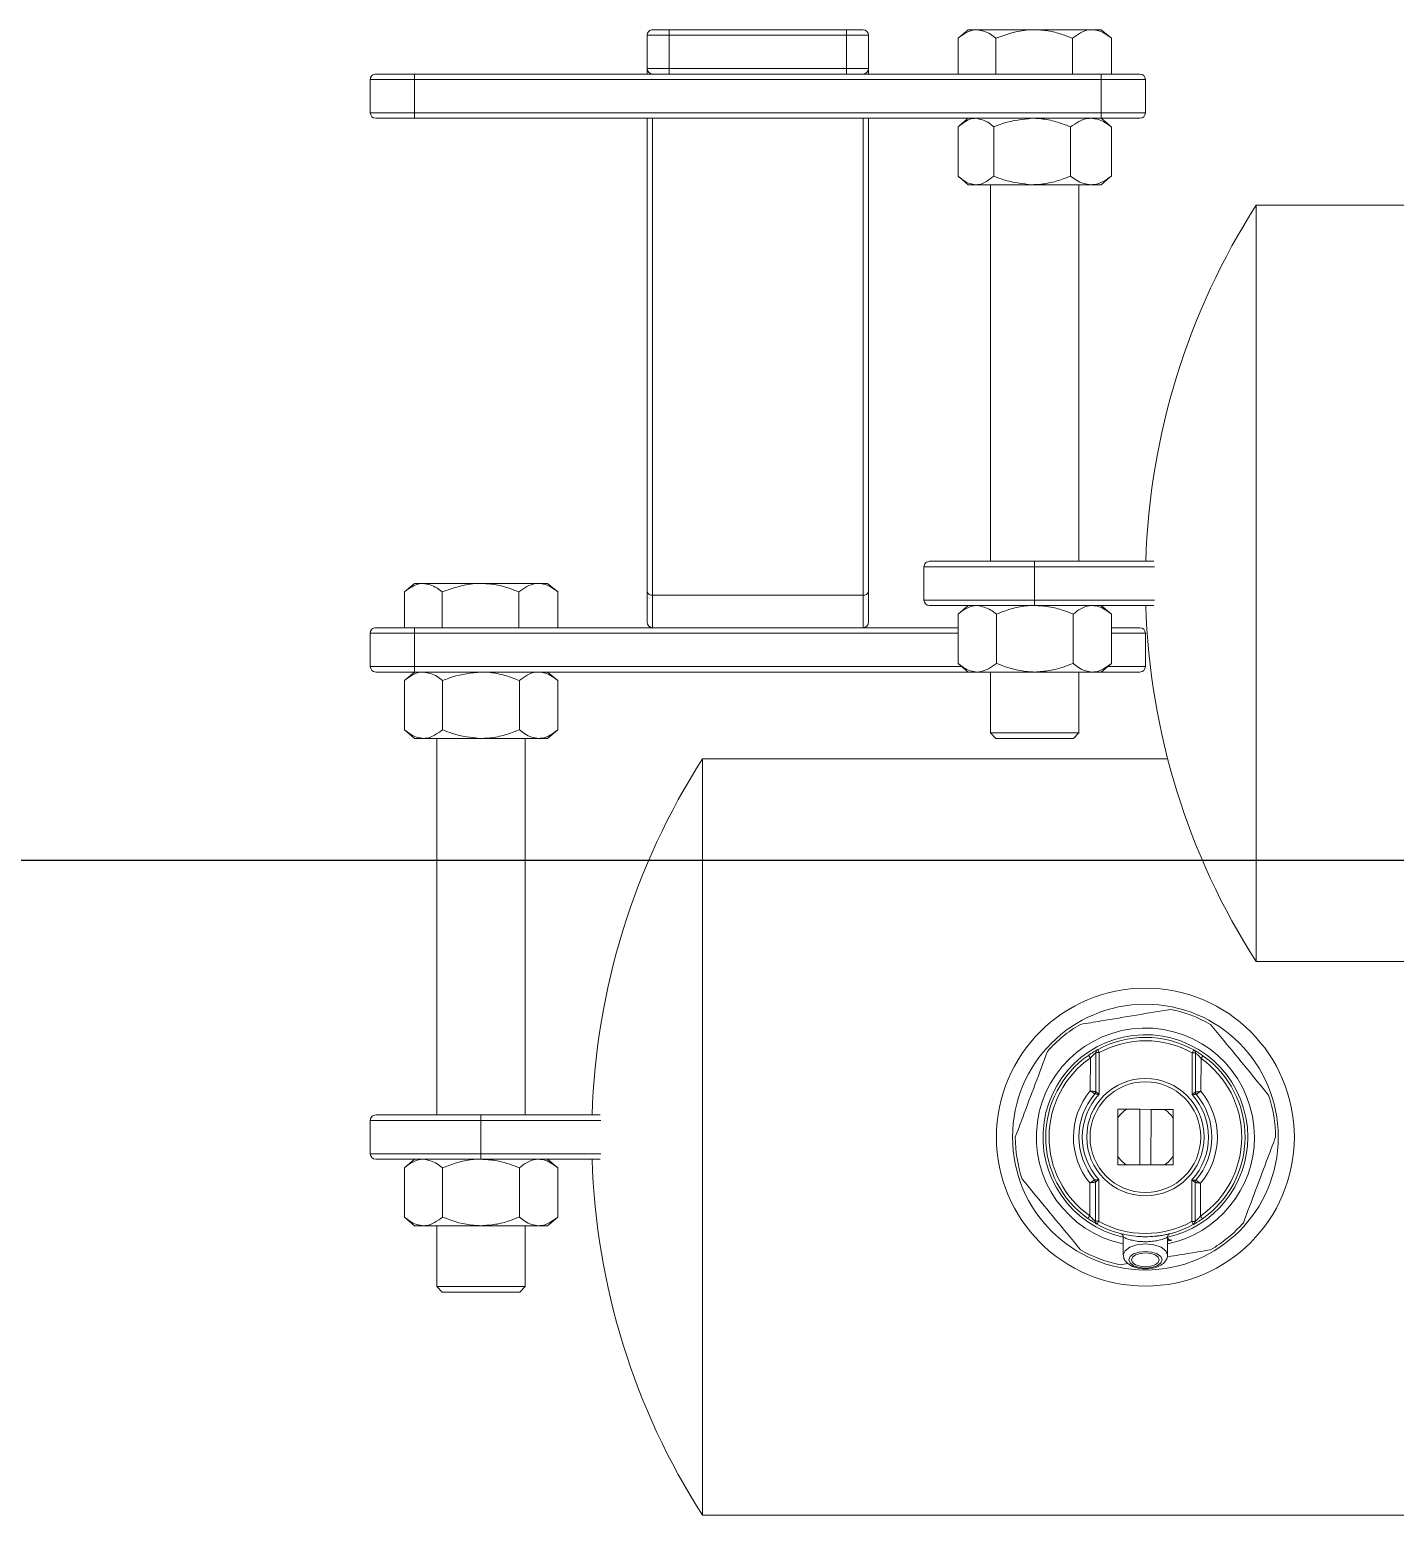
# Model space of a CAD drawing. Header units: millimetres. Extents: x 8699 to 53513, y 60576 to 70289.
# Drawn here: x 8965 to 9088.3, y 65842.7 to 65976.8 of the extents above; entities that cross this region are included whole.
import ezdxf

# ---------------------------------------------------------------- set-up
doc = ezdxf.new("R2010")
doc.units = ezdxf.units.MM
doc.layers.add('_UT', color=4, linetype='Continuous')

# ---------------------------------------------------------------- blocks, each defined once
blk = doc.blocks.new('R+S 3')
at = {"layer": '_UT', "linetype": 'Continuous', "lineweight": 15}
for p, q in [((65731.29, -164520.86), (66101.29, -164520.86)), ((66101.29, -164520.86), (66101.29, -164520.86)), ((66101.29, -164520.86), (66101.29, -164589.16)), ((66101.29, -164555.01), (66101.29, -164520.86)), ((66101.29, -164555.01), (66101.29, -164520.86)), ((66117.29, -164541.51), (66117.79, -164541.01)), ((66117.29, -164547.01), (66117.29, -164541.51)), ((66117.29, -164541.51), (66125.29, -164541.51)), ((66124.79, -164541.01), (66117.79, -164541.01)), ((66124.79, -164541.01), (66125.29, -164541.51)), ((66125.29, -164541.51), (66125.29, -164547.01)), ((66063.56, -164543.49), (66062.89, -164543.6)), ((66059.29, -164546), (66059.29, -164544.37)), ((66063.29, -164544.37), (66063.29, -164546)), ((66114.36, -164547.79), (66115.29, -164547.01)), ((66115.29, -164547.01), (66116.09, -164547.01)), ((66116.09, -164547.01), (66121.29, -164547.01)), ((66121.29, -164547.01), (66126.48, -164547.01)), ((66126.48, -164547.01), (66127.29, -164547.01)), ((66127.29, -164547.01), (66128.21, -164547.79)), ((66056.31, -164547.88), (66056.14, -164547.63)), ((66056.31, -164547.88), (66056.3, -164550.84)), ((66056.81, -164547.38), (66056.8, -164550.92)), ((66056.81, -164547.38), (66057.11, -164547.38)), ((66057.11, -164547.38), (66056.97, -164547.12)), ((66057.1, -164551.15), (66057.11, -164547.38)), ((66065.51, -164547.41), (66065.5, -164551.17)), ((66065.66, -164547.15), (66065.51, -164547.41)), ((66065.51, -164547.41), (66065.81, -164547.41)), ((66065.8, -164550.95), (66065.81, -164547.41)), ((66066.3, -164550.88), (66066.31, -164547.91)), ((66066.31, -164547.91), (66066.48, -164547.67)), ((66114.36, -164547.79), (66114.36, -164552.23)), ((66117.82, -164547.79), (66117.82, -164552.23)), ((66124.75, -164547.79), (66124.75, -164552.23)), ((66128.21, -164547.79), (66128.21, -164552.23)), ((66115.29, -164553.01), (66114.36, -164552.23)), ((66128.21, -164552.23), (66127.29, -164553.01)), ((66058.78, -164556.73), (66058.79, -164553.28)), ((66058.79, -164552.51), (66059.57, -164552.51)), ((66058.79, -164553.28), (66058.79, -164552.51)), ((66059.57, -164552.51), (66060.79, -164552.51)), ((66060.78, -164557.51), (66060.79, -164552.51)), ((66060.79, -164552.51), (66061.79, -164552.52)), ((66061.79, -164552.52), (66061.78, -164557.52)), ((66061.79, -164552.52), (66063.02, -164552.52)), ((66063.02, -164552.52), (66063.79, -164552.52)), ((66063.79, -164553.3), (66063.78, -164556.74)), ((66063.79, -164552.52), (66063.79, -164553.3)), ((66110.47, -164553.51), (66121.29, -164553.51)), ((66121.29, -164553.01), (66110.54, -164553.01)), ((66130.79, -164553.01), (66121.29, -164553.01)), ((66121.29, -164553.51), (66121.29, -164553.01)), ((66121.29, -164553.51), (66121.29, -164556.51)), ((66121.29, -164553.51), (66131.29, -164553.51)), ((66131.29, -164553.51), (66131.29, -164556.51)), ((66101.29, -164589.16), (66101.29, -164555.01)), ((66101.29, -164589.16), (66101.29, -164555.01)), ((66058.78, -164557.51), (66058.78, -164556.73)), ((66059.56, -164557.51), (66058.78, -164557.51)), ((66060.78, -164557.51), (66059.56, -164557.51)), ((66061.78, -164557.52), (66060.78, -164557.51)), ((66063, -164557.52), (66061.78, -164557.52)), ((66063.78, -164557.52), (66063, -164557.52)), ((66063.78, -164556.74), (66063.78, -164557.52)), ((66121.29, -164556.51), (66110.47, -164556.51)), ((66110.54, -164557.01), (66121.29, -164557.01)), ((66117.29, -164591.01), (66117.29, -164557.01)), ((66121.29, -164557.01), (66121.29, -164556.51)), ((66131.29, -164556.51), (66121.29, -164556.51)), ((66121.29, -164557.01), (66130.79, -164557.01)), ((66125.29, -164557.01), (66125.29, -164591.01)), ((66056.77, -164559.08), (66056.76, -164562.62)), ((66057.06, -164562.62), (66057.07, -164558.85)), ((66065.47, -164558.88), (66065.46, -164562.65)), ((66065.76, -164562.65), (66065.77, -164559.11)), ((66056.27, -164559.15), (66056.26, -164562.12)), ((66066.26, -164562.15), (66066.27, -164559.18)), ((66056.26, -164562.12), (66056.09, -164562.36)), ((66057.06, -164562.62), (66056.76, -164562.62)), ((66056.91, -164562.88), (66057.06, -164562.62)), ((66065.76, -164562.65), (66065.46, -164562.65)), ((66065.46, -164562.65), (66065.6, -164562.91)), ((66066.26, -164562.15), (66066.43, -164562.4)), ((65681.29, -164570.86), (66051.29, -164570.86)), ((66051.29, -164570.86), (66051.29, -164570.86)), ((66051.29, -164570.86), (66051.29, -164639.16)), ((66051.29, -164605.01), (66051.29, -164570.86)), ((66051.29, -164605.01), (66051.29, -164570.86)), ((66101.29, -164589.16), (66059.27, -164589.16)), ((66101.29, -164589.16), (66101.29, -164589.16)), ((66067.29, -164591.51), (66067.79, -164591.01)), ((66074.79, -164591.01), (66067.79, -164591.01)), ((66074.79, -164591.01), (66075.29, -164591.51)), ((66114.36, -164591.79), (66115.29, -164591.01)), ((66115.29, -164591.01), (66116.09, -164591.01)), ((66116.09, -164591.01), (66121.29, -164591.01)), ((66121.29, -164591.01), (66126.48, -164591.01)), ((66126.48, -164591.01), (66127.29, -164591.01)), ((66127.29, -164591.01), (66128.21, -164591.79)), ((66067.29, -164597.01), (66067.29, -164591.51)), ((66067.29, -164591.51), (66075.29, -164591.51)), ((66075.29, -164591.51), (66075.29, -164597.01)), ((66114.36, -164591.79), (66114.36, -164596.23)), ((66117.82, -164591.79), (66117.82, -164596.23)), ((66124.75, -164591.79), (66124.75, -164596.23)), ((66128.21, -164591.79), (66128.21, -164596.23)), ((66115.29, -164597.01), (66114.36, -164596.23)), ((66128.21, -164596.23), (66127.29, -164597.01)), ((66061.29, -164600.51), (66061.29, -164597.51)), ((66061.29, -164597.51), (66064.69, -164597.51)), ((66065.29, -164597.01), (66061.79, -164597.01)), ((66064.36, -164597.79), (66065.29, -164597.01)), ((66064.36, -164597.79), (66064.36, -164602.23)), ((66065.29, -164597.01), (66066.09, -164597.01)), ((66066.09, -164597.01), (66071.29, -164597.01)), ((66067.82, -164597.79), (66067.82, -164602.23)), ((66071.29, -164597.01), (66076.48, -164597.01)), ((66074.75, -164597.79), (66074.75, -164602.23)), ((66076.48, -164597.01), (66077.29, -164597.01)), ((66077.29, -164597.01), (66078.21, -164597.79)), ((66127.29, -164597.01), (66077.29, -164597.01)), ((66077.88, -164597.51), (66127.29, -164597.51)), ((66078.21, -164597.79), (66078.21, -164602.23)), ((66127.29, -164597.51), (66127.29, -164597.01)), ((66130.79, -164597.01), (66127.29, -164597.01)), ((66127.29, -164600.51), (66127.29, -164597.51)), ((66127.29, -164597.51), (66131.29, -164597.51)), ((66131.29, -164600.51), (66131.29, -164597.51)), ((66064.36, -164600.51), (66061.29, -164600.51)), ((66127.29, -164600.51), (66078.21, -164600.51)), ((66127.29, -164600.51), (66127.29, -164601.01)), ((66131.29, -164600.51), (66127.29, -164600.51)), ((66061.79, -164601.01), (66064.36, -164601.01)), ((66078.21, -164601.01), (66086.79, -164601.01)), ((66086.29, -164601.51), (66086.29, -164604.3)), ((66086.79, -164603.94), (66086.79, -164601.01)), ((66105.79, -164601.01), (66086.79, -164601.01)), ((66105.79, -164601.01), (66127.29, -164601.01)), ((66105.79, -164601.01), (66105.79, -164603.94)), ((66106.29, -164604.3), (66106.29, -164601.51)), ((66114.36, -164604.24), (66114.36, -164601.01)), ((66117.86, -164604.24), (66117.86, -164601.01)), ((66124.79, -164604.24), (66124.79, -164601.01)), ((66127.29, -164601.01), (66130.79, -164601.01)), ((66128.21, -164604.24), (66128.21, -164601.01)), ((66071.29, -164603.01), (66060.54, -164603.01)), ((66065.29, -164603.01), (66064.36, -164602.23)), ((66071.29, -164603.51), (66071.29, -164603.01)), ((66080.79, -164603.01), (66071.29, -164603.01)), ((66078.21, -164602.23), (66077.29, -164603.01)), ((66060.47, -164603.51), (66071.29, -164603.51)), ((66071.29, -164603.51), (66071.29, -164606.51)), ((66071.29, -164603.51), (66081.29, -164603.51)), ((66081.29, -164603.51), (66081.29, -164606.51)), ((66086.29, -164604.3), (66086.29, -164647.01)), ((66105.79, -164603.94), (66086.79, -164603.94)), ((66086.79, -164647.01), (66086.79, -164603.94)), ((66105.79, -164603.94), (66105.79, -164647.01)), ((66106.29, -164647.01), (66106.29, -164604.3)), ((66115.29, -164605.01), (66114.36, -164604.24)), ((66114.36, -164604.24), (66114.36, -164604.24)), ((66117.86, -164604.24), (66117.86, -164604.24)), ((66117.86, -164604.24), (66117.86, -164604.24)), ((66124.79, -164604.24), (66124.79, -164604.24)), ((66124.79, -164604.24), (66124.79, -164604.24)), ((66128.21, -164604.24), (66127.29, -164605.01)), ((66128.21, -164604.24), (66128.21, -164604.24)), ((66051.29, -164639.16), (66051.29, -164605.01)), ((66051.29, -164639.16), (66051.29, -164605.01)), ((66116.11, -164605.01), (66115.29, -164605.01)), ((66121.33, -164605.01), (66116.11, -164605.01)), ((66126.5, -164605.01), (66121.33, -164605.01)), ((66127.29, -164605.01), (66126.5, -164605.01)), ((66071.29, -164606.51), (66060.47, -164606.51)), ((66060.54, -164607.01), (66071.29, -164607.01)), ((66067.29, -164641.01), (66067.29, -164607.01)), ((66071.29, -164607.01), (66071.29, -164606.51)), ((66081.29, -164606.51), (66071.29, -164606.51)), ((66071.29, -164607.01), (66080.79, -164607.01)), ((66075.29, -164607.01), (66075.29, -164641.01)), ((66051.29, -164639.16), (65681.29, -164639.16)), ((66051.29, -164639.16), (66051.29, -164639.16)), ((66064.5, -164641.68), (66064.36, -164641.79)), ((66064.36, -164641.79), (66064.36, -164646.23)), ((66064.5, -164641.68), (66065.29, -164641.01)), ((66065.29, -164641.01), (66066.21, -164641.01)), ((66066.21, -164641.01), (66071.51, -164641.01)), ((66068.05, -164641.79), (66068.05, -164646.23)), ((66071.51, -164641.01), (66076.59, -164641.01)), ((66074.98, -164641.79), (66074.98, -164646.23)), ((66076.59, -164641.01), (66077.29, -164641.01)), ((66077.29, -164641.01), (66078.07, -164641.68)), ((66078.21, -164641.79), (66078.21, -164646.23)), ((66064.36, -164646.23), (66064.5, -164646.34)), ((66061.29, -164647.51), (66065.29, -164647.51)), ((66061.29, -164650.51), (66061.29, -164647.51)), ((66065.29, -164647.01), (66061.79, -164647.01)), ((66065.29, -164647.01), (66064.49, -164646.35)), ((66065.29, -164647.01), (66065.29, -164647.51)), ((66127.29, -164647.01), (66065.29, -164647.01)), ((66065.29, -164650.51), (66065.29, -164647.51)), ((66065.29, -164647.51), (66127.29, -164647.51)), ((66078.08, -164646.35), (66077.29, -164647.01)), ((66127.29, -164647.01), (66127.29, -164647.51)), ((66130.79, -164647.01), (66127.29, -164647.01)), ((66127.29, -164650.51), (66127.29, -164647.51)), ((66127.29, -164647.51), (66131.29, -164647.51)), ((66131.29, -164650.51), (66131.29, -164647.51)), ((66065.29, -164650.51), (66061.29, -164650.51)), ((66061.79, -164651.01), (66065.29, -164651.01)), ((66064.36, -164654.24), (66064.36, -164651.01)), ((66065.29, -164650.51), (66065.29, -164651.01)), ((66127.29, -164650.51), (66065.29, -164650.51)), ((66065.29, -164651.01), (66127.29, -164651.01)), ((66067.86, -164654.24), (66067.86, -164651.01)), ((66074.79, -164654.24), (66074.79, -164651.01)), ((66078.21, -164654.24), (66078.21, -164651.01)), ((66086.29, -164651.01), (66086.29, -164651.51)), ((66086.29, -164651.51), (66088.29, -164651.51)), ((66086.29, -164651.51), (66086.29, -164654.51)), ((66104.29, -164651.01), (66088.29, -164651.01)), ((66088.29, -164651.01), (66088.29, -164651.51)), ((66088.29, -164651.51), (66104.29, -164651.51)), ((66088.29, -164654.51), (66088.29, -164651.51)), ((66104.29, -164651.01), (66104.29, -164651.51)), ((66104.29, -164651.51), (66106.29, -164651.51)), ((66104.29, -164651.51), (66104.29, -164654.51)), ((66106.29, -164651.51), (66106.29, -164651.01)), ((66106.29, -164654.51), (66106.29, -164651.51)), ((66127.29, -164651.01), (66127.29, -164650.51)), ((66131.29, -164650.51), (66127.29, -164650.51)), ((66127.29, -164651.01), (66130.79, -164651.01)), ((66065.29, -164655.01), (66064.36, -164654.24)), ((66064.36, -164654.24), (66064.36, -164654.24)), ((66067.86, -164654.24), (66067.86, -164654.24)), ((66067.86, -164654.24), (66067.86, -164654.24)), ((66074.79, -164654.24), (66074.79, -164654.24)), ((66074.79, -164654.24), (66074.79, -164654.24)), ((66078.21, -164654.24), (66077.29, -164655.01)), ((66078.21, -164654.24), (66078.21, -164654.24)), ((66066.11, -164655.01), (66065.29, -164655.01)), ((66071.33, -164655.01), (66066.11, -164655.01)), ((66076.5, -164655.01), (66071.33, -164655.01)), ((66077.29, -164655.01), (66076.5, -164655.01)), ((66088.29, -164654.51), (66086.29, -164654.51)), ((66086.79, -164655.01), (66088.29, -164655.01)), ((66088.29, -164655.01), (66088.29, -164654.51)), ((66104.29, -164654.51), (66088.29, -164654.51)), ((66088.29, -164655.01), (66104.29, -164655.01)), ((66106.29, -164654.51), (66104.29, -164654.51)), ((66104.29, -164655.01), (66104.29, -164654.51)), ((66104.29, -164655.01), (66105.79, -164655.01))]:
    blk.add_line(p, q, dxfattribs=at)
for points in [[(66061.29, -164544.69), (66060.71, -164544.63), (66060.22, -164544.47), (66059.9, -164544.22), (66059.79, -164543.94), (66059.9, -164543.65), (66060.22, -164543.4), (66060.71, -164543.24), (66061.29, -164543.19), (66061.86, -164543.24), (66062.35, -164543.4), (66062.67, -164543.65), (66062.79, -164543.94), (66062.67, -164544.22), (66062.35, -164544.47), (66061.86, -164544.63), (66061.29, -164544.69)], [(66061.29, -164544.56), (66061.76, -164544.51), (66062.17, -164544.38), (66062.44, -164544.17), (66062.54, -164543.94), (66062.44, -164543.7), (66062.17, -164543.49), (66061.76, -164543.36), (66061.29, -164543.31), (66060.81, -164543.36), (66060.4, -164543.49), (66060.13, -164543.7), (66060.04, -164543.94), (66060.13, -164544.17), (66060.4, -164544.38), (66060.81, -164544.51), (66061.29, -164544.56)], [(66059.29, -164544.37), (66059.44, -164544.75), (66059.87, -164545.08), (66060.52, -164545.29), (66061.29, -164545.37)], [(66061.29, -164545.37), (66062.05, -164545.29), (66062.7, -164545.08), (66063.13, -164544.75), (66063.29, -164544.37)]]:
    blk.add_lwpolyline(points, dxfattribs=at)
for radius in [13.45, 12, 5.3, 5]:
    blk.add_circle((66061.29, -164555.01), radius, dxfattribs=at)
for centre, radius, start, end in [((66047.98, -164555.01), 63.31, 1.8103, 32.6428), ((66061.29, -164555.01), 11.75, 60, 78.8361), ((66061.29, -164555.01), 9.85, 180, 78.2905), ((66061.29, -164555.01), 9.85, 101.7095, 180), ((66061.29, -164555.01), 11.75, 120, 138.8361), ((66061.29, -164555.01), 9.25, 102.4869, 180), ((66061.29, -164555.01), 9.25, 180, 77.5131), ((66061.29, -164555.01), 9, 60.9394, 118.6708), ((66061.29, -164555.01), 8.7, 60.9394, 118.6708), ((66061.29, -164555.01), 9, 124.8846, 234.7256), ((66061.29, -164555.01), 8.7, 124.8846, 234.7256), ((66057.11, -164547.38), 0.3, 118.6708, 179.8051), ((66065.51, -164547.41), 0.3, 359.8051, 60.9394), ((66061.29, -164555.01), 8.7, 304.8846, 54.7256), ((66061.29, -164555.01), 9, 304.8846, 54.7256), ((66061.29, -164555.01), 6.5, 140.09, 219.5202), ((66056.5, -164550.92), 0.3, 319.4375, 359.8051), ((66066.1, -164550.95), 0.3, 179.8051, 220.1727), ((66061.29, -164555.01), 6.5, 320.09, 39.5202), ((66061.29, -164555.01), 6, 139.4375, 220.1727), ((66061.29, -164555.01), 5.7, 137.2682, 222.342), ((66061.29, -164555.01), 5.7, 317.2682, 42.342), ((66061.29, -164555.01), 6, 319.4375, 40.1727), ((66061.29, -164555.01), 11.75, 0, 18.8361), ((66061.29, -164555.01), 3.04, 124.3605, 145.2497), ((66061.29, -164555.01), 3.04, 34.3605, 55.2497), ((66130.79, -164553.51), 0.5, 0, 90), ((66061.29, -164555.01), 11.75, 180, 198.8361), ((66061.29, -164555.01), 3.04, 214.3605, 235.2497), ((66061.29, -164555.01), 3.04, 304.3605, 325.2497), ((66047.98, -164555.01), 63.31, 327.3572, 358.1897), ((66130.79, -164556.51), 0.5, 270, 0), ((66056.47, -164559.08), 0.3, 359.8051, 40.1727), ((66066.07, -164559.11), 0.3, 139.4375, 179.8051), ((66057.06, -164562.62), 0.3, 179.8051, 240.9394), ((66061.29, -164555.01), 9, 240.9394, 298.6708), ((66061.29, -164555.01), 8.7, 240.9394, 298.6708), ((66065.46, -164562.65), 0.3, 298.6708, 359.8051), ((66061.29, -164555.01), 11.75, 300, 318.8361), ((66061.29, -164555.01), 11.75, 240, 258.8361), ((65997.98, -164605.01), 63.31, 1.8103, 32.6428), ((66061.79, -164597.51), 0.5, 90, 180), ((66130.79, -164597.51), 0.5, 0, 90), ((66061.79, -164600.51), 0.5, 180, 270), ((66130.79, -164600.51), 0.5, 270, 0), ((66086.79, -164601.51), 0.5, 90, 180), ((66105.79, -164601.51), 0.5, 0, 90), ((66080.79, -164603.51), 0.5, 0, 90), ((66086.72, -164604.38), 0.446, 81.9505, 168.5782), ((66105.85, -164604.38), 0.446, 11.4218, 98.0495), ((65997.98, -164605.01), 63.31, 327.3572, 358.1897), ((66080.79, -164606.51), 0.5, 270, 0), ((66061.79, -164647.51), 0.5, 90, 180), ((66130.79, -164647.51), 0.5, 0, 90), ((66061.79, -164650.51), 0.5, 180, 270), ((66086.79, -164651.51), 0.5, 90, 180), ((66105.79, -164651.51), 0.5, 0, 90), ((66130.79, -164650.51), 0.5, 270, 0), ((66086.79, -164654.51), 0.5, 180, 270), ((66105.79, -164654.51), 0.5, 270, 0)]:
    blk.add_arc(centre, radius, start, end, dxfattribs=at)
for points, knots in [([(66059.2, -164544.21), (66058.56, -164544.32), (66057.28, -164544.53), (66056.03, -164544.73), (66055.41, -164544.84)], [0, 0, 0, 0, 0.5027454, 1, 1, 1, 1]), ([(66059.3, -164544.38), (66059.29, -164544.36), (66059.26, -164544.2), (66059.39, -164543.9), (66059.67, -164543.57), (66060.15, -164543.29), (66060.8, -164543.13), (66061.34, -164543.08), (66061.59, -164543.13), (66061.59, -164543.13)], [0, 0, 0, 0, 0.029105, 0.18721, 0.342203, 0.533986, 0.76583, 0.997265, 1, 1, 1, 1]), ([(66061.59, -164543.13), (66061.83, -164543.17), (66062.33, -164543.24), (66062.87, -164543.54), (66063.22, -164543.92), (66063.26, -164544.22), (66063.28, -164544.35)], [0, 0, 0, 0, 0.2806303, 0.5816166, 0.8079423, 1, 1, 1, 1]), ([(66059.28, -164546), (66059.28, -164545.98), (66059.28, -164545.92), (66059.24, -164545.83), (66059.18, -164545.77), (66059.11, -164545.73), (66059.05, -164545.71), (66059, -164545.7), (66058.96, -164545.7), (66058.94, -164545.71), (66058.93, -164545.71), (66058.92, -164545.71), (66058.92, -164545.71), (66058.92, -164545.71), (66058.91, -164545.71), (66058.92, -164545.71), (66058.96, -164545.7), (66059.05, -164545.67), (66059.26, -164545.63), (66059.29, -164545.63)], [0, 0, 0, 0, 0.0332168, 0.0919451, 0.1377413, 0.1758451, 0.2080032, 0.2343474, 0.2545392, 0.2679532, 0.2724041, 0.2753069, 0.2783497, 0.2831719, 0.2936022, 0.3271218, 0.4976626, 0.9411917, 1, 1, 1, 1]), ([(66063.28, -164546), (66063.28, -164546), (66063.34, -164546), (66063.16, -164545.91), (66062.83, -164545.78), (66062.36, -164545.66), (66061.85, -164545.58), (66061.34, -164545.56), (66061, -164545.57), (66060.63, -164545.6), (66060.14, -164545.67), (66059.63, -164545.82), (66059.32, -164545.95), (66059.31, -164545.98), (66059.31, -164546)], [0, 0, 0, 0, 0.004763, 0.136818, 0.248219, 0.341226, 0.43328, 0.488614, 0.55717, 0.571024, 0.653863, 0.788773, 0.917654, 1, 1, 1, 1]), ([(66072.41, -164551.22), (66071.75, -164550.42), (66070.41, -164548.79), (66068.64, -164546.63), (66067.56, -164545.33), (66067.16, -164544.84)], [0, 0, 0, 0, 0.379657, 0.768798, 1, 1, 1, 1]), ([(66062, -164546.05), (66061.89, -164546.04), (66061.6, -164546.01), (66061.04, -164546.01), (66060.43, -164546.05), (66059.87, -164546.12), (66059.39, -164546.21), (66059.13, -164546.27), (66059.07, -164546.29), (66059.06, -164546.29), (66059.07, -164546.29), (66059.07, -164546.29), (66059.08, -164546.29), (66059.1, -164546.28), (66059.15, -164546.26), (66059.21, -164546.21), (66059.26, -164546.13), (66059.29, -164546.06), (66059.28, -164546.01), (66059.28, -164546)], [0, 0, 0, 0, 0.074633, 0.191844, 0.313991, 0.44627, 0.608934, 0.794386, 0.894392, 0.918119, 0.922065, 0.923382, 0.924847, 0.928582, 0.938009, 0.955349, 0.971976, 0.99146, 1, 1, 1, 1]), ([(66063.29, -164546), (66063.29, -164546.02), (66063.29, -164546.06), (66063.31, -164546.13), (66063.35, -164546.19), (66063.39, -164546.23), (66063.43, -164546.26), (66063.46, -164546.28), (66063.49, -164546.29), (66063.5, -164546.29), (66063.5, -164546.29), (66063.5, -164546.29), (66063.5, -164546.29)], [0, 0, 0, 0, 0.116632, 0.336625, 0.520806, 0.675911, 0.80219, 0.897816, 0.960044, 0.979465, 0.992005, 1, 1, 1, 1]), ([(66114.36, -164547.79), (66114.59, -164547.61), (66115.06, -164547.25), (66115.65, -164547.03), (66116, -164547.02), (66116.09, -164547.01)], [0, 0, 0, 0, 0.4187114, 0.8472185, 1, 1, 1, 1]), ([(66116.09, -164547.01), (66116.3, -164547.04), (66116.72, -164547.08), (66117.3, -164547.38), (66117.66, -164547.66), (66117.82, -164547.79)], [0, 0, 0, 0, 0.348195, 0.70556, 1, 1, 1, 1]), ([(66117.82, -164547.79), (66118.11, -164547.68), (66118.81, -164547.4), (66119.97, -164547.09), (66120.84, -164547.04), (66121.29, -164547.01)], [0, 0, 0, 0, 0.264712, 0.627916, 1, 1, 1, 1]), ([(66121.29, -164547.01), (66121.39, -164547.02), (66122.4, -164547.03), (66123.58, -164547.32), (66124.59, -164547.73), (66124.75, -164547.79)], [0, 0, 0, 0, 0.0865812, 0.8507577, 1, 1, 1, 1]), ([(66124.75, -164547.79), (66125.23, -164547.45), (66125.8, -164547.04), (66126.39, -164547.02), (66126.48, -164547.01)], [0, 0, 0, 0, 0.846797, 1, 1, 1, 1]), ([(66126.48, -164547.01), (66126.69, -164547.04), (66127.11, -164547.08), (66127.69, -164547.38), (66128.05, -164547.66), (66128.21, -164547.79)], [0, 0, 0, 0, 0.348195, 0.7055601, 1, 1, 1, 1]), ([(66052.44, -164547.28), (66052.07, -164548.25), (66051.33, -164550.23), (66050.35, -164552.84), (66049.76, -164554.42), (66049.54, -164555.01)], [0, 0, 0, 0, 0.379659, 0.768802, 1, 1, 1, 1]), ([(66056.97, -164547.12), (66056.96, -164547.12), (66056.94, -164547.13), (66056.83, -164547.19), (66056.66, -164547.29), (66056.42, -164547.44), (66056.24, -164547.56), (66056.14, -164547.63)], [0, 0, 0, 0, 0.174149, 0.349276, 0.533623, 0.74124, 1, 1, 1, 1]), ([(66056.31, -164547.88), (66056.37, -164547.81), (66056.48, -164547.7), (66056.62, -164547.55), (66056.73, -164547.46), (66056.8, -164547.39), (66056.81, -164547.38), (66056.81, -164547.38)], [0, 0, 0, 0, 0.27772, 0.492341, 0.674598, 0.840224, 1, 1, 1, 1]), ([(66066.48, -164547.67), (66066.37, -164547.59), (66066.16, -164547.45), (66065.9, -164547.28), (66065.72, -164547.18), (66065.66, -164547.15), (66065.66, -164547.15), (66065.66, -164547.15)], [0, 0, 0, 0, 0.301359, 0.527774, 0.752705, 0.946353, 1, 1, 1, 1]), ([(66065.81, -164547.41), (66065.81, -164547.41), (66065.81, -164547.41), (66065.83, -164547.43), (66065.88, -164547.47), (66065.92, -164547.5), (66066, -164547.58), (66066.12, -164547.7), (66066.24, -164547.83), (66066.31, -164547.91)], [0, 0, 0, 0, 0.048975, 0.208648, 0.228304, 0.414027, 0.446447, 0.67774, 1, 1, 1, 1]), ([(66056.8, -164550.92), (66056.8, -164550.92), (66056.79, -164550.92), (66056.73, -164550.91), (66056.63, -164550.89), (66056.48, -164550.87), (66056.36, -164550.85), (66056.3, -164550.84), (66056.3, -164550.84)], [0, 0, 0, 0, 0.167555, 0.370989, 0.533148, 0.762653, 0.993632, 1, 1, 1, 1]), ([(66056.3, -164550.84), (66056.3, -164550.84), (66056.35, -164550.88), (66056.46, -164550.94), (66056.58, -164551.02), (66056.67, -164551.07), (66056.72, -164551.11), (66056.72, -164551.11), (66056.73, -164551.11)], [0, 0, 0, 0, 0.006369, 0.237356, 0.466826, 0.628968, 0.832413, 1, 1, 1, 1]), ([(66057.1, -164551.15), (66057.1, -164551.14), (66057.06, -164551.12), (66056.99, -164551.06), (66056.91, -164551), (66056.86, -164550.96), (66056.81, -164550.93), (66056.8, -164550.92), (66056.8, -164550.92), (66056.8, -164550.92)], [0, 0, 0, 0, 0.015146, 0.257707, 0.500432, 0.603746, 0.79704, 0.983142, 1, 1, 1, 1]), ([(66065.8, -164550.95), (66065.8, -164550.95), (66065.8, -164550.95), (66065.78, -164550.96), (66065.74, -164550.99), (66065.68, -164551.03), (66065.61, -164551.09), (66065.54, -164551.14), (66065.5, -164551.17), (66065.5, -164551.17)], [0, 0, 0, 0, 0.016858, 0.20296, 0.396254, 0.499568, 0.742293, 0.984854, 1, 1, 1, 1]), ([(66066.3, -164550.88), (66066.3, -164550.88), (66066.24, -164550.89), (66066.11, -164550.9), (66065.97, -164550.92), (66065.87, -164550.94), (66065.81, -164550.95), (66065.8, -164550.95), (66065.8, -164550.95)], [0, 0, 0, 0, 0.006368, 0.237347, 0.466852, 0.629011, 0.832445, 1, 1, 1, 1]), ([(66065.87, -164551.14), (66065.87, -164551.14), (66065.88, -164551.14), (66065.93, -164551.1), (66066.02, -164551.05), (66066.14, -164550.97), (66066.25, -164550.91), (66066.3, -164550.88), (66066.3, -164550.88)], [0, 0, 0, 0, 0.167587, 0.371032, 0.533174, 0.762644, 0.993631, 1, 1, 1, 1]), ([(66056.73, -164551.11), (66056.73, -164551.11), (66056.73, -164551.11), (66056.75, -164551.11), (66056.8, -164551.12), (66056.87, -164551.13), (66056.96, -164551.13), (66057.05, -164551.14), (66057.1, -164551.15), (66057.1, -164551.15)], [0, 0, 0, 0, 0.016934, 0.203712, 0.396943, 0.499968, 0.741982, 0.984783, 1, 1, 1, 1]), ([(66065.5, -164551.17), (66065.5, -164551.17), (66065.55, -164551.17), (66065.63, -164551.16), (66065.73, -164551.16), (66065.8, -164551.15), (66065.85, -164551.14), (66065.87, -164551.14), (66065.87, -164551.14), (66065.87, -164551.14)], [0, 0, 0, 0, 0.0152165, 0.2580178, 0.5000321, 0.6030569, 0.7962882, 0.9830659, 1, 1, 1, 1]), ([(66116.09, -164553.01), (66115.88, -164552.99), (66115.46, -164552.95), (66114.88, -164552.65), (66114.52, -164552.36), (66114.36, -164552.23)], [0, 0, 0, 0, 0.348195, 0.70556, 1, 1, 1, 1]), ([(66117.82, -164552.23), (66117.59, -164552.41), (66117.12, -164552.77), (66116.53, -164552.99), (66116.18, -164553.01), (66116.09, -164553.01)], [0, 0, 0, 0, 0.4187114, 0.8472185, 1, 1, 1, 1]), ([(66121.29, -164553.01), (66120.85, -164552.99), (66119.98, -164552.94), (66118.82, -164552.63), (66118.11, -164552.35), (66117.82, -164552.23)], [0, 0, 0, 0, 0.362527, 0.73529, 1, 1, 1, 1]), ([(66124.75, -164552.23), (66124.59, -164552.3), (66123.58, -164552.71), (66122.4, -164553), (66121.39, -164553.01), (66121.29, -164553.01)], [0, 0, 0, 0, 0.1492423, 0.9134188, 1, 1, 1, 1]), ([(66126.48, -164553.01), (66126.06, -164552.93), (66125.47, -164552.81), (66124.91, -164552.37), (66124.75, -164552.23)], [0, 0, 0, 0, 0.704921, 1, 1, 1, 1]), ([(66128.21, -164552.23), (66127.98, -164552.41), (66127.51, -164552.77), (66126.92, -164552.99), (66126.57, -164553.01), (66126.48, -164553.01)], [0, 0, 0, 0, 0.418711, 0.847219, 1, 1, 1, 1]), ([(66070.13, -164562.75), (66070.5, -164561.77), (66071.24, -164559.8), (66072.22, -164557.19), (66072.81, -164555.6), (66073.04, -164555.01)], [0, 0, 0, 0, 0.379659, 0.768802, 1, 1, 1, 1]), ([(66050.16, -164558.81), (66050.83, -164559.61), (66052.16, -164561.24), (66053.94, -164563.39), (66055.01, -164564.7), (66055.41, -164565.19)], [0, 0, 0, 0, 0.379657, 0.768798, 1, 1, 1, 1]), ([(66056.7, -164558.88), (66056.7, -164558.89), (66056.69, -164558.89), (66056.64, -164558.92), (66056.55, -164558.98), (66056.43, -164559.05), (66056.33, -164559.12), (66056.27, -164559.15), (66056.27, -164559.15)], [0, 0, 0, 0, 0.1675866, 0.3710324, 0.5331741, 0.7626437, 0.9936309, 1, 1, 1, 1]), ([(66056.27, -164559.15), (66056.27, -164559.15), (66056.33, -164559.14), (66056.46, -164559.12), (66056.6, -164559.1), (66056.7, -164559.09), (66056.76, -164559.08), (66056.77, -164559.08), (66056.77, -164559.08)], [0, 0, 0, 0, 0.006368, 0.237347, 0.466852, 0.629011, 0.832445, 1, 1, 1, 1]), ([(66057.07, -164558.85), (66057.07, -164558.85), (66057.02, -164558.86), (66056.94, -164558.86), (66056.84, -164558.87), (66056.77, -164558.88), (66056.72, -164558.88), (66056.7, -164558.88), (66056.7, -164558.88), (66056.7, -164558.88)], [0, 0, 0, 0, 0.015217, 0.258018, 0.500032, 0.603057, 0.796288, 0.983066, 1, 1, 1, 1]), ([(66056.77, -164559.08), (66056.77, -164559.08), (66056.77, -164559.08), (66056.79, -164559.07), (66056.83, -164559.04), (66056.89, -164558.99), (66056.96, -164558.94), (66057.03, -164558.88), (66057.07, -164558.85), (66057.07, -164558.85)], [0, 0, 0, 0, 0.016858, 0.20296, 0.396254, 0.499568, 0.742293, 0.984854, 1, 1, 1, 1]), ([(66065.84, -164558.92), (66065.84, -164558.92), (66065.84, -164558.92), (66065.83, -164558.91), (66065.78, -164558.91), (66065.7, -164558.9), (66065.61, -164558.89), (66065.52, -164558.89), (66065.48, -164558.88), (66065.47, -164558.88)], [0, 0, 0, 0, 0.016934, 0.203712, 0.396943, 0.499968, 0.741982, 0.984783, 1, 1, 1, 1]), ([(66065.47, -164558.88), (66065.47, -164558.88), (66065.51, -164558.91), (66065.58, -164558.97), (66065.66, -164559.02), (66065.72, -164559.07), (66065.76, -164559.1), (66065.77, -164559.11), (66065.77, -164559.11), (66065.77, -164559.11)], [0, 0, 0, 0, 0.015146, 0.257707, 0.500432, 0.603746, 0.79704, 0.983142, 1, 1, 1, 1]), ([(66065.77, -164559.11), (66065.78, -164559.11), (66065.78, -164559.11), (66065.84, -164559.12), (66065.95, -164559.14), (66066.09, -164559.16), (66066.21, -164559.17), (66066.27, -164559.18), (66066.27, -164559.18)], [0, 0, 0, 0, 0.1675545, 0.3709889, 0.5331481, 0.7626532, 0.9936324, 1, 1, 1, 1]), ([(66066.27, -164559.18), (66066.27, -164559.18), (66066.22, -164559.15), (66066.11, -164559.09), (66065.99, -164559.01), (66065.9, -164558.95), (66065.85, -164558.92), (66065.85, -164558.92), (66065.84, -164558.92)], [0, 0, 0, 0, 0.006369, 0.237356, 0.466826, 0.628968, 0.832413, 1, 1, 1, 1]), ([(66056.09, -164562.36), (66056.2, -164562.44), (66056.41, -164562.58), (66056.67, -164562.74), (66056.85, -164562.84), (66056.91, -164562.88), (66056.91, -164562.88), (66056.91, -164562.88)], [0, 0, 0, 0, 0.301359, 0.527774, 0.752705, 0.946353, 1, 1, 1, 1]), ([(66056.76, -164562.62), (66056.76, -164562.62), (66056.76, -164562.62), (66056.74, -164562.6), (66056.69, -164562.56), (66056.66, -164562.52), (66056.57, -164562.44), (66056.45, -164562.32), (66056.33, -164562.19), (66056.26, -164562.12)], [0, 0, 0, 0, 0.048975, 0.208648, 0.228304, 0.414027, 0.446447, 0.67774, 1, 1, 1, 1]), ([(66065.6, -164562.91), (66065.61, -164562.91), (66065.63, -164562.9), (66065.74, -164562.83), (66065.91, -164562.73), (66066.15, -164562.59), (66066.33, -164562.46), (66066.43, -164562.4)], [0, 0, 0, 0, 0.174149, 0.349276, 0.533623, 0.74124, 1, 1, 1, 1]), ([(66066.26, -164562.15), (66066.2, -164562.22), (66066.09, -164562.33), (66065.95, -164562.47), (66065.85, -164562.57), (66065.77, -164562.64), (66065.76, -164562.64), (66065.76, -164562.65)], [0, 0, 0, 0, 0.27772, 0.492341, 0.674598, 0.840224, 1, 1, 1, 1]), ([(66059.01, -164566.54), (66060.04, -164566.37), (66062.11, -164566.03), (66064.87, -164565.57), (66066.54, -164565.29), (66067.16, -164565.19)], [0, 0, 0, 0, 0.379659, 0.768803, 1, 1, 1, 1]), ([(66114.36, -164591.79), (66114.59, -164591.61), (66115.06, -164591.25), (66115.65, -164591.03), (66116, -164591.02), (66116.09, -164591.01)], [0, 0, 0, 0, 0.418711, 0.847219, 1, 1, 1, 1]), ([(66116.09, -164591.01), (66116.3, -164591.04), (66116.72, -164591.08), (66117.3, -164591.38), (66117.66, -164591.66), (66117.82, -164591.79)], [0, 0, 0, 0, 0.348195, 0.70556, 1, 1, 1, 1]), ([(66117.82, -164591.79), (66117.99, -164591.73), (66118.57, -164591.49), (66119.61, -164591.17), (66120.62, -164591.02), (66121.18, -164591.02), (66121.29, -164591.01)], [0, 0, 0, 0, 0.148888, 0.526932, 0.913624, 1, 1, 1, 1]), ([(66121.29, -164591.01), (66122.16, -164591.1), (66123.35, -164591.23), (66124.46, -164591.67), (66124.75, -164591.79)], [0, 0, 0, 0, 0.734651, 1, 1, 1, 1]), ([(66124.75, -164591.79), (66125.23, -164591.45), (66125.8, -164591.04), (66126.39, -164591.02), (66126.48, -164591.01)], [0, 0, 0, 0, 0.846797, 1, 1, 1, 1]), ([(66126.48, -164591.01), (66126.69, -164591.04), (66127.11, -164591.08), (66127.69, -164591.38), (66128.05, -164591.66), (66128.21, -164591.79)], [0, 0, 0, 0, 0.348195, 0.7055601, 1, 1, 1, 1]), ([(66116.09, -164597.01), (66115.88, -164596.99), (66115.46, -164596.95), (66114.88, -164596.65), (66114.52, -164596.36), (66114.36, -164596.23)], [0, 0, 0, 0, 0.348195, 0.70556, 1, 1, 1, 1]), ([(66117.82, -164596.23), (66117.59, -164596.41), (66117.12, -164596.77), (66116.53, -164596.99), (66116.18, -164597.01), (66116.09, -164597.01)], [0, 0, 0, 0, 0.4187114, 0.8472185, 1, 1, 1, 1]), ([(66121.29, -164597.01), (66121.18, -164597.01), (66120.63, -164597), (66119.62, -164596.86), (66118.58, -164596.54), (66117.99, -164596.3), (66117.82, -164596.23)], [0, 0, 0, 0, 0.086375, 0.463574, 0.851114, 1, 1, 1, 1]), ([(66124.75, -164596.23), (66124.46, -164596.35), (66123.35, -164596.8), (66122.16, -164596.92), (66121.29, -164597.01)], [0, 0, 0, 0, 0.265349, 1, 1, 1, 1]), ([(66126.48, -164597.01), (66126.06, -164596.93), (66125.47, -164596.81), (66124.91, -164596.37), (66124.75, -164596.23)], [0, 0, 0, 0, 0.7049206, 1, 1, 1, 1]), ([(66128.21, -164596.23), (66127.98, -164596.41), (66127.51, -164596.77), (66126.92, -164596.99), (66126.57, -164597.01), (66126.48, -164597.01)], [0, 0, 0, 0, 0.418711, 0.847219, 1, 1, 1, 1]), ([(66064.36, -164597.79), (66064.59, -164597.61), (66065.06, -164597.25), (66065.65, -164597.03), (66066, -164597.02), (66066.09, -164597.01)], [0, 0, 0, 0, 0.4187114, 0.8472185, 1, 1, 1, 1]), ([(66066.09, -164597.01), (66066.3, -164597.04), (66066.72, -164597.08), (66067.3, -164597.38), (66067.66, -164597.66), (66067.82, -164597.79)], [0, 0, 0, 0, 0.348195, 0.70556, 1, 1, 1, 1]), ([(66067.82, -164597.79), (66068.11, -164597.68), (66068.81, -164597.4), (66069.97, -164597.09), (66070.84, -164597.04), (66071.29, -164597.01)], [0, 0, 0, 0, 0.264712, 0.627916, 1, 1, 1, 1]), ([(66071.29, -164597.01), (66071.39, -164597.02), (66072.4, -164597.03), (66073.58, -164597.32), (66074.59, -164597.73), (66074.75, -164597.79)], [0, 0, 0, 0, 0.0865812, 0.8507577, 1, 1, 1, 1]), ([(66074.75, -164597.79), (66075.23, -164597.45), (66075.8, -164597.04), (66076.39, -164597.02), (66076.48, -164597.01)], [0, 0, 0, 0, 0.846797, 1, 1, 1, 1]), ([(66076.48, -164597.01), (66076.69, -164597.04), (66077.11, -164597.08), (66077.69, -164597.38), (66078.05, -164597.66), (66078.21, -164597.79)], [0, 0, 0, 0, 0.348195, 0.7055601, 1, 1, 1, 1]), ([(66066.09, -164603.01), (66065.88, -164602.99), (66065.46, -164602.95), (66064.88, -164602.65), (66064.52, -164602.36), (66064.36, -164602.23)], [0, 0, 0, 0, 0.348195, 0.70556, 1, 1, 1, 1]), ([(66067.82, -164602.23), (66067.59, -164602.41), (66067.12, -164602.77), (66066.53, -164602.99), (66066.18, -164603.01), (66066.09, -164603.01)], [0, 0, 0, 0, 0.4187114, 0.8472185, 1, 1, 1, 1]), ([(66071.29, -164603.01), (66070.85, -164602.99), (66069.98, -164602.94), (66068.82, -164602.63), (66068.11, -164602.35), (66067.82, -164602.23)], [0, 0, 0, 0, 0.3625267, 0.7352904, 1, 1, 1, 1]), ([(66074.75, -164602.23), (66074.59, -164602.3), (66073.58, -164602.71), (66072.4, -164603), (66071.39, -164603.01), (66071.29, -164603.01)], [0, 0, 0, 0, 0.1492423, 0.9134188, 1, 1, 1, 1]), ([(66076.48, -164603.01), (66076.06, -164602.93), (66075.47, -164602.81), (66074.91, -164602.37), (66074.75, -164602.23)], [0, 0, 0, 0, 0.7049206, 1, 1, 1, 1]), ([(66078.21, -164602.23), (66077.98, -164602.41), (66077.51, -164602.77), (66076.92, -164602.99), (66076.57, -164603.01), (66076.48, -164603.01)], [0, 0, 0, 0, 0.418711, 0.847219, 1, 1, 1, 1]), ([(66116.11, -164605.01), (66115.9, -164604.99), (66115.47, -164604.95), (66114.89, -164604.65), (66114.52, -164604.36), (66114.36, -164604.24)], [0, 0, 0, 0, 0.348231, 0.705632, 1, 1, 1, 1]), ([(66117.86, -164604.24), (66117.63, -164604.41), (66117.15, -164604.77), (66116.55, -164604.99), (66116.2, -164605.01), (66116.11, -164605.01)], [0, 0, 0, 0, 0.418711, 0.847217, 1, 1, 1, 1]), ([(66121.33, -164605.01), (66120.91, -164604.99), (66120.07, -164604.95), (66118.91, -164604.65), (66118.19, -164604.36), (66117.86, -164604.24)], [0, 0, 0, 0, 0.348231, 0.705632, 1, 1, 1, 1]), ([(66124.79, -164604.24), (66123.83, -164604.58), (66122.7, -164604.98), (66121.51, -164605.01), (66121.33, -164605.01)], [0, 0, 0, 0, 0.846796, 1, 1, 1, 1]), ([(66126.5, -164605.01), (66126.09, -164604.93), (66125.5, -164604.81), (66124.95, -164604.37), (66124.79, -164604.24)], [0, 0, 0, 0, 0.704993, 1, 1, 1, 1]), ([(66128.21, -164604.24), (66127.74, -164604.58), (66127.18, -164604.98), (66126.59, -164605.01), (66126.5, -164605.01)], [0, 0, 0, 0, 0.846796, 1, 1, 1, 1]), ([(66064.36, -164641.79), (66064.61, -164641.61), (66065.11, -164641.25), (66065.74, -164641.03), (66066.11, -164641.02), (66066.21, -164641.01)], [0, 0, 0, 0, 0.418711, 0.847219, 1, 1, 1, 1]), ([(66066.21, -164641.01), (66066.43, -164641.04), (66066.88, -164641.08), (66067.49, -164641.38), (66067.88, -164641.66), (66068.05, -164641.79)], [0, 0, 0, 0, 0.348195, 0.70556, 1, 1, 1, 1]), ([(66068.05, -164641.79), (66068.22, -164641.73), (66068.8, -164641.49), (66069.84, -164641.17), (66070.85, -164641.02), (66071.41, -164641.02), (66071.51, -164641.01)], [0, 0, 0, 0, 0.148888, 0.526932, 0.913624, 1, 1, 1, 1]), ([(66071.51, -164641.01), (66072.39, -164641.1), (66073.58, -164641.23), (66074.68, -164641.67), (66074.98, -164641.79)], [0, 0, 0, 0, 0.734651, 1, 1, 1, 1]), ([(66074.98, -164641.79), (66075.42, -164641.45), (66075.95, -164641.04), (66076.51, -164641.02), (66076.59, -164641.01)], [0, 0, 0, 0, 0.846797, 1, 1, 1, 1]), ([(66076.59, -164641.01), (66076.79, -164641.04), (66077.18, -164641.08), (66077.72, -164641.38), (66078.06, -164641.66), (66078.21, -164641.79)], [0, 0, 0, 0, 0.348195, 0.70556, 1, 1, 1, 1]), ([(66066.21, -164647.01), (66065.99, -164646.99), (66065.54, -164646.95), (66064.92, -164646.65), (66064.54, -164646.36), (66064.36, -164646.23)], [0, 0, 0, 0, 0.348195, 0.70556, 1, 1, 1, 1]), ([(66068.05, -164646.23), (66067.8, -164646.41), (66067.3, -164646.77), (66066.67, -164646.99), (66066.3, -164647.01), (66066.21, -164647.01)], [0, 0, 0, 0, 0.418711, 0.847219, 1, 1, 1, 1]), ([(66071.51, -164647.01), (66071.41, -164647.01), (66070.86, -164647), (66069.85, -164646.86), (66068.81, -164646.54), (66068.22, -164646.3), (66068.05, -164646.23)], [0, 0, 0, 0, 0.086375, 0.463574, 0.851114, 1, 1, 1, 1]), ([(66074.98, -164646.23), (66074.68, -164646.35), (66073.58, -164646.8), (66072.39, -164646.92), (66071.51, -164647.01)], [0, 0, 0, 0, 0.265349, 1, 1, 1, 1]), ([(66076.59, -164647.01), (66076.2, -164646.93), (66075.64, -164646.81), (66075.13, -164646.37), (66074.98, -164646.23)], [0, 0, 0, 0, 0.704921, 1, 1, 1, 1]), ([(66078.21, -164646.23), (66077.99, -164646.41), (66077.55, -164646.77), (66077, -164646.99), (66076.68, -164647.01), (66076.59, -164647.01)], [0, 0, 0, 0, 0.418711, 0.847219, 1, 1, 1, 1]), ([(66066.11, -164655.01), (66065.9, -164654.99), (66065.47, -164654.95), (66064.89, -164654.65), (66064.52, -164654.36), (66064.36, -164654.24)], [0, 0, 0, 0, 0.348231, 0.705632, 1, 1, 1, 1]), ([(66067.86, -164654.24), (66067.63, -164654.41), (66067.15, -164654.77), (66066.55, -164654.99), (66066.2, -164655.01), (66066.11, -164655.01)], [0, 0, 0, 0, 0.418711, 0.847217, 1, 1, 1, 1]), ([(66071.33, -164655.01), (66070.91, -164654.99), (66070.07, -164654.95), (66068.91, -164654.65), (66068.19, -164654.36), (66067.86, -164654.24)], [0, 0, 0, 0, 0.3482305, 0.7056321, 1, 1, 1, 1]), ([(66074.79, -164654.24), (66073.83, -164654.58), (66072.7, -164654.98), (66071.51, -164655.01), (66071.33, -164655.01)], [0, 0, 0, 0, 0.846796, 1, 1, 1, 1]), ([(66076.5, -164655.01), (66076.09, -164654.93), (66075.5, -164654.81), (66074.95, -164654.37), (66074.79, -164654.24)], [0, 0, 0, 0, 0.704993, 1, 1, 1, 1]), ([(66078.21, -164654.24), (66077.74, -164654.58), (66077.18, -164654.98), (66076.59, -164655.01), (66076.5, -164655.01)], [0, 0, 0, 0, 0.846796, 1, 1, 1, 1])]:
    blk.add_open_spline(points, degree=3, knots=knots, dxfattribs=at)

msp = doc.modelspace()

# ---------------------------------------------------------------- linework, layer by layer
at = {"layer": '_UT', "ltscale": 50}
msp.add_line((8941.78, 65901.81), (9641.78, 65901.81), dxfattribs=at)

# ---------------------------------------------------------------- block references
at = {"layer": '_UT', "rotation": 180}
msp.add_blockref('R+S 3', (75127.07, -98678.2), dxfattribs=at)

doc.saveas('drawing.dxf')
